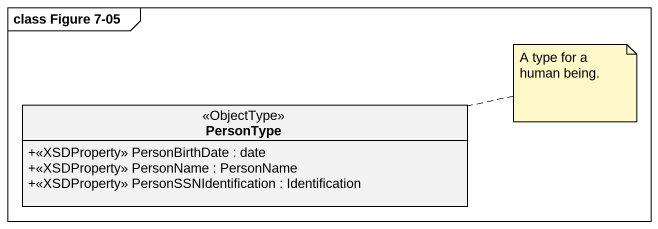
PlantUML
@startuml
mainframe class Figure 7-05
hide circle
hide empty members
skinparam classAttributeIconSize 0
class PersonType <<ObjectType>> {
  +<<XSDProperty>> PersonBirthDate : date
  +<<XSDProperty>> PersonName : PersonName
  +<<XSDProperty>> PersonSSNIdentification : Identification
}
note right of PersonType : A type for a human being.
@enduml
